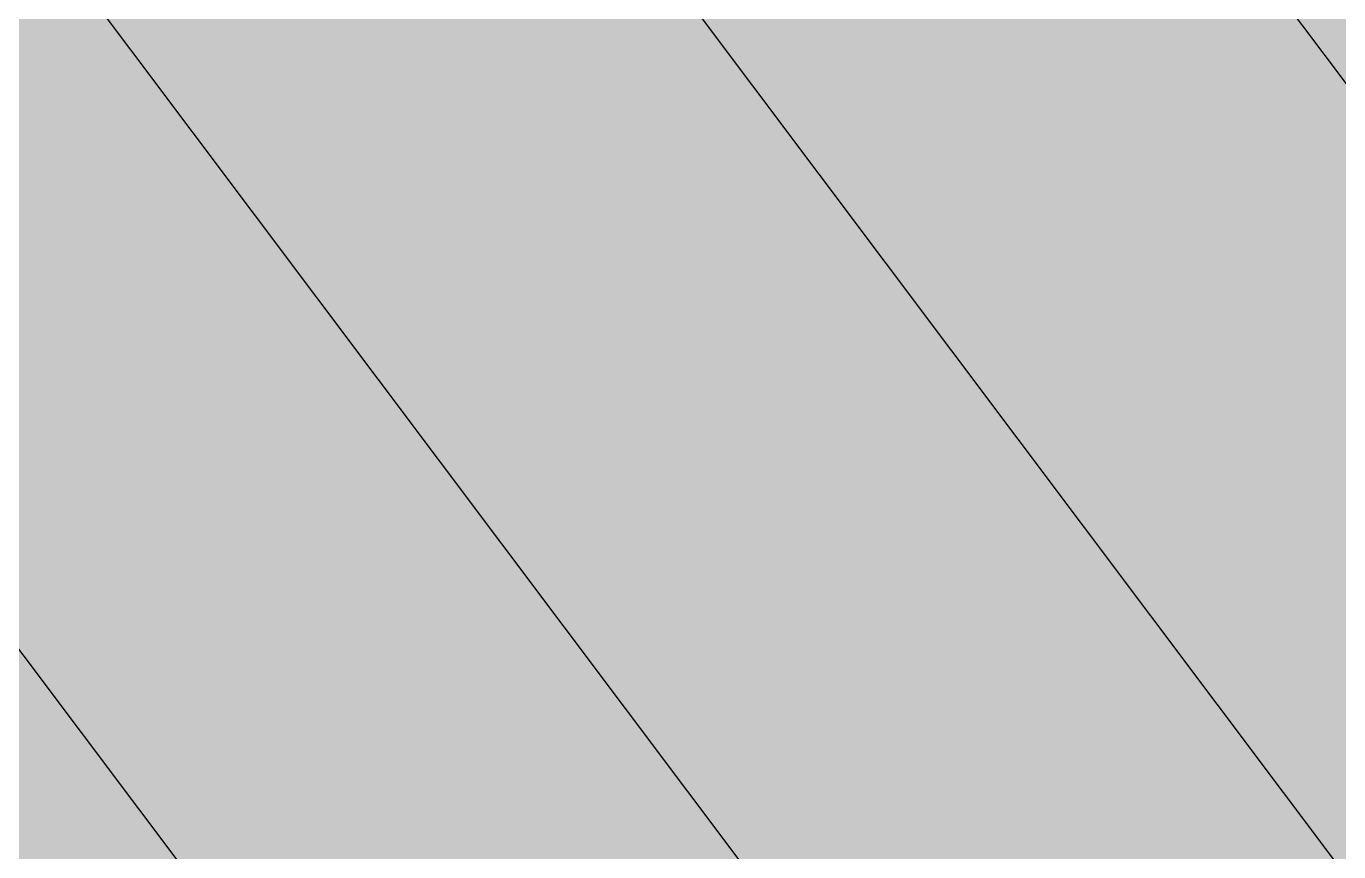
# Model space of a CAD drawing. Header units: metres. Extents: x 319070 to 324072, y 7409258 to 7428295.
# Drawn here: x 321073.63 to 321086.04, y 7409559.19 to 7409567 of the extents above; entities that cross this region are included whole.
import ezdxf
from ezdxf.enums import TextEntityAlignment as Align

# ---------------------------------------------------------------- set-up
doc = ezdxf.new("R2010")
doc.units = ezdxf.units.M
doc.header["$LTSCALE"] = 1000
for name, color, linetype in [('F-HATCH-CPTM', 51, 'Continuous'), ('F-HZ-AMV', 3, 'Continuous'), ('U-HZ-AMV', 3, 'Continuous')]:
    doc.layers.add(name, color=color, linetype=linetype)
for name, color, linetype, lineweight in [('U-HZ-EIXO L7-V1', 240, 'L7-V1_LINE', 30), ('U-HZ-EIXO L7-V2', 220, 'L7-V2_LINE', 30), ('U-HZ-EIXO TIC', 40, 'TIC_LINE', 30), ('U-HZ-EIXO TIC AMPLIAÇÃO FUTURA', 253, 'TIC_LINE', 30)]:
    doc.layers.add(name, color=color, linetype=linetype, lineweight=lineweight)
doc.styles.add('ARIAL', font='arial.ttf')
doc.styles.get("Standard").update_dxf_attribs({"font": 'simplex.shx'})
doc.linetypes.add('L7-V1_LINE', pattern='A,3.5,-0.25,["L7-V1",Standard,S=0.175,R=0,X=-0.05,Y=-0.1],-0.75', length=4.5)
doc.linetypes.add('L7-V2_LINE', pattern='A,3.5,-0.25,["L7-V2",Standard,S=0.175,R=0,X=-0.05,Y=-0.1],-0.75', length=4.5)
doc.linetypes.add('TIC_LINE', pattern='A,3.5,-0.25,["TIC",Standard,S=0.175,R=0,X=-0.05,Y=-0.1],-0.5', length=4.25)

# ---------------------------------------------------------------- blocks, each defined once
blk = doc.blocks.new('A$C31E060EE')
at = {"layer": 'U-HZ-EIXO TIC', "flags": 128}
blk.add_lwpolyline([(321101.667, 7409545.744), (321052.653, 7409611.01, 0.000213), (321047.014, 7409618.513, 0.000426), (321044.186, 7409622.265, 0.000853), (321039.455, 7409628.508, 0.001066), (321035.648, 7409633.494, 0.001493), (321031.045, 7409639.457, 0.001706), (321026.981, 7409644.654, 0.002132), (321022.371, 7409650.455, 0.002345), (321018.129, 7409655.697, 0.002772), (321013.449, 7409661.36, 0.002985), (321009.039, 7409666.574, 0.0713), (320890.782, 7409770.364, 0.002849), (320885.302, 7409773.894, 0.002646), (320879.366, 7409777.626, 0.002239), (320873.885, 7409780.998, 0.002035), (320867.83, 7409784.652, 0.001628), (320862.415, 7409787.867, 0.001425), (320856.21, 7409791.498, 0.001018), (320851.028, 7409794.497, 0.000814), (320844.544, 7409798.219, 0.000407), (320840.649, 7409800.441, 0.000204), (320832.863, 7409804.872, -0.000191), (320825.33, 7409809.158, -0.000382), (320821.571, 7409811.303, -0.000763), (320815.315, 7409814.891, -0.000954), (320810.326, 7409817.775, -0.001336), (320804.357, 7409821.262, -0.001526), (320799.158, 7409824.34, -0.001908), (320793.349, 7409827.832, -0.002099), (320788.1, 7409831.046, -0.002481), (320782.419, 7409834.596, -0.002671), (320777.184, 7409837.943, -0.106451), (320609.569, 7410005.853, -0.003007), (320605.793, 7410011.79, -0.002796), (320601.802, 7410018.23, -0.00237), (320598.193, 7410024.19, -0.002156), (320594.282, 7410030.784, -0.001726), (320590.839, 7410036.692, -0.001511), (320586.945, 7410043.474, -0.001079), (320583.727, 7410049.147, -0.000864), (320579.729, 7410056.26, -0.000432), (320577.34, 7410060.536, -0.000216), (320572.567, 7410069.103), (320571.326, 7410071.333, 0.013876), (320558.583, 7410092.808), (320521.935, 7410150.839)], format="xyb", dxfattribs=at)
blk = doc.blocks.new('ACAD-1B-SEM FOTOS')
at = {"layer": 'U-HZ-EIXO L7-V1', "color": 240, "linetype": 'L7-V1_LINE', "lineweight": 30}
blk.add_lwpolyline([(321091.101, 7409537.749), (321041.889, 7409603.278), (321040.537, 7409605.079), (321039.185, 7409606.879), (321037.832, 7409608.679), (321036.478, 7409610.478), (321035.124, 7409612.277)], dxfattribs=at)
at = {"layer": 'U-HZ-EIXO L7-V2', "color": 220, "linetype": 'L7-V2_LINE', "lineweight": 30}
blk.add_lwpolyline([(321094.499, 7409540.301), (321045.37, 7409605.721), (321044.012, 7409607.529), (321042.655, 7409609.336), (321041.296, 7409611.143), (321039.938, 7409612.949), (321038.578, 7409614.755), (321037.217, 7409616.559), (321035.854, 7409618.363), (321034.49, 7409620.165)], dxfattribs=at)
at = {"layer": 'U-HZ-EIXO TIC', "color": 40, "linetype": 'TIC_LINE', "lineweight": 30, "flags": 128}
blk.add_lwpolyline([(321098.068, 7409543.042), (321049.055, 7409608.308, 0.000213), (321043.418, 7409615.807, 0.000426), (321040.595, 7409619.553, 0.000853), (321035.873, 7409625.785, 0.001066), (321032.077, 7409630.755, 0.001493), (321027.491, 7409636.696, 0.001706), (321023.445, 7409641.869, 0.002132), (321018.86, 7409647.64, 0.002345), (321014.644, 7409652.849, 0.002772), (321009.996, 7409658.474, 0.002985), (321005.62, 7409663.647, 0.0713), (320888.324, 7409766.595, 0.002849), (320882.887, 7409770.097, 0.002646), (320876.991, 7409773.804, 0.002239), (320871.544, 7409777.155, 0.002035), (320865.52, 7409780.79, 0.001628), (320860.13, 7409783.989, 0.001425), (320853.948, 7409787.608, 0.001018), (320848.782, 7409790.598, 0.000814), (320842.31, 7409794.312, 0.000407), (320838.422, 7409796.531, 0.000204), (320830.639, 7409800.96, -0.000191), (320823.103, 7409805.247, -0.000382), (320819.338, 7409807.396, -0.000763), (320813.07, 7409810.99, -0.000954), (320808.066, 7409813.884, -0.001336), (320802.077, 7409817.383, -0.001526), (320796.854, 7409820.474, -0.001908), (320791.016, 7409823.985, -0.002099), (320785.734, 7409827.218, -0.002481), (320780.015, 7409830.792, -0.002671), (320774.739, 7409834.165)], format="xyb", dxfattribs=at)
at = {"layer": 'U-HZ-EIXO TIC AMPLIAÇÃO FUTURA'}
blk.add_blockref('A$C31E060EE', (0, 0), dxfattribs=at)
at = {"layer": 'F-HZ-AMV', "style": 'ARIAL'}
for rotation, p in [(295.5839, (321971.581, 7422812.554)), (115.5839, (321986.625, 7422778.948))]:
    blk.add_attdef('1:10', text='', height=2, rotation=rotation, dxfattribs=at).set_placement(p, align=Align.MIDDLE_CENTER)
at = {"layer": 'U-HZ-AMV', "style": 'ARIAL'}
for tag, rotation, p in [('1:18,5', 315.7381, (319638.151, 7426229.864)), ('1:14', 335.825, (321321.571, 7424682.531)), ('1:14', 296.7481, (321471.205, 7424550.779)), ('1:14', 107.9288, (321494.474, 7424491.482)), ('1:12', 273.7946, (321325.295, 7424262.385)), ('1:14', 313.6144, (323073.92, 7421285.032)), ('1:14', 126.3999, (323112.96, 7421237.46)), ('1:14,5', 302.0509, (320493.625, 7410186.715)), ('1:14,5', 306.9146, (320501.086, 7410184.279))]:
    blk.add_attdef(tag, text='', height=2, rotation=rotation, dxfattribs=at).set_placement(p, align=Align.MIDDLE_CENTER)
at = {"layer": 'U-HZ-AMV', "color": 253, "style": 'ARIAL'}
for rotation, p in [(145.5442, (323476.01, 7420867.728)), (58.4759, (320151.611, 7412087.258)), (134.8912, (320158.209, 7410825.553))]:
    blk.add_attdef('1:18,5', text='', height=2, rotation=rotation, dxfattribs=at).set_placement(p, align=Align.MIDDLE_CENTER)
at = {"layer": 'U-HZ-EIXO TIC AMPLIAÇÃO FUTURA', "style": 'ARIAL'}
blk.add_attdef('1:18,5', text='', height=2, rotation=132.2359, dxfattribs=at).set_placement((322529.944, 7421959.258), align=Align.MIDDLE_CENTER)

msp = doc.modelspace()

# ---------------------------------------------------------------- hatches: boundary and pattern name
at = {"layer": 'F-HATCH-CPTM', "transparency": 33554559}
h = msp.add_hatch(color=256, dxfattribs=at)
h.dxf.hatch_style = 1
edge = h.paths.add_edge_path()
edge.add_line((321077.803, 7409527.578), (321077.684, 7409527.734))
edge.add_line((321077.684, 7409527.734), (321103.041, 7409546.776))
edge.add_line((321103.041, 7409546.776), (321079.835, 7409577.142))
edge.add_arc((315659.361, 7405431.449), 6824.098, 37.409522, 38.1909703)
edge.add_line((321022.79, 7409650.684), (321005.858, 7409670.963))
edge.add_line((321005.858, 7409670.963), (320980.7, 7409649.23))
edge.add_line((320980.7, 7409649.23), (320992.914, 7409634.808))
edge.add_line((320992.914, 7409634.808), (321007.293, 7409617.125))
edge.add_line((321007.293, 7409617.125), (321021.523, 7409599.313))
edge.add_line((321021.523, 7409599.313), (321049.81, 7409563.557))
edge.add_line((321049.81, 7409563.557), (321063.856, 7409545.605))
edge.add_line((321063.856, 7409545.605), (321077.803, 7409527.578))

# ---------------------------------------------------------------- block references
msp.add_blockref('ACAD-1B-SEM FOTOS', (0, 0))

doc.saveas('drawing.dxf')
